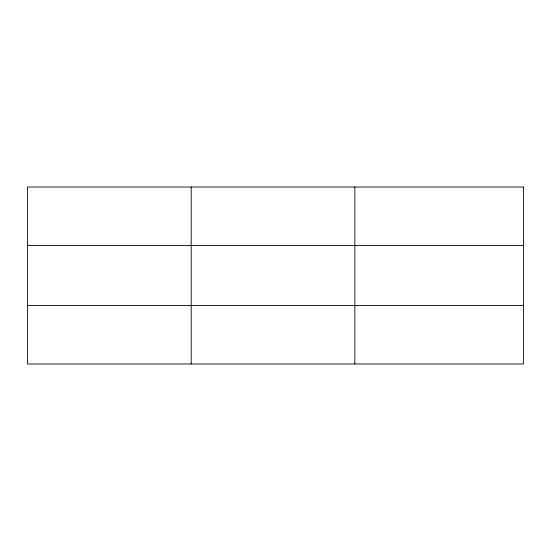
<?xml version="1.0" encoding="UTF-8"?>
<svg xmlns="http://www.w3.org/2000/svg" width="551" height="551" viewBox="0 0 551 551"><rect width="100%" height="100%" fill="white"/><g stroke="black" fill="none" stroke-linecap="round" stroke-linejoin="round"><path stroke-width="0.83" d="M191.197 187.016L191.197 363.984M354.844 187.016L354.844 363.984M27.55 245.415L523.45 245.415M27.55 305.585L523.45 305.585M523.45 187.016L523.45 363.984L27.55 363.984L27.55 187.016L523.45 187.016"/></g></svg>
